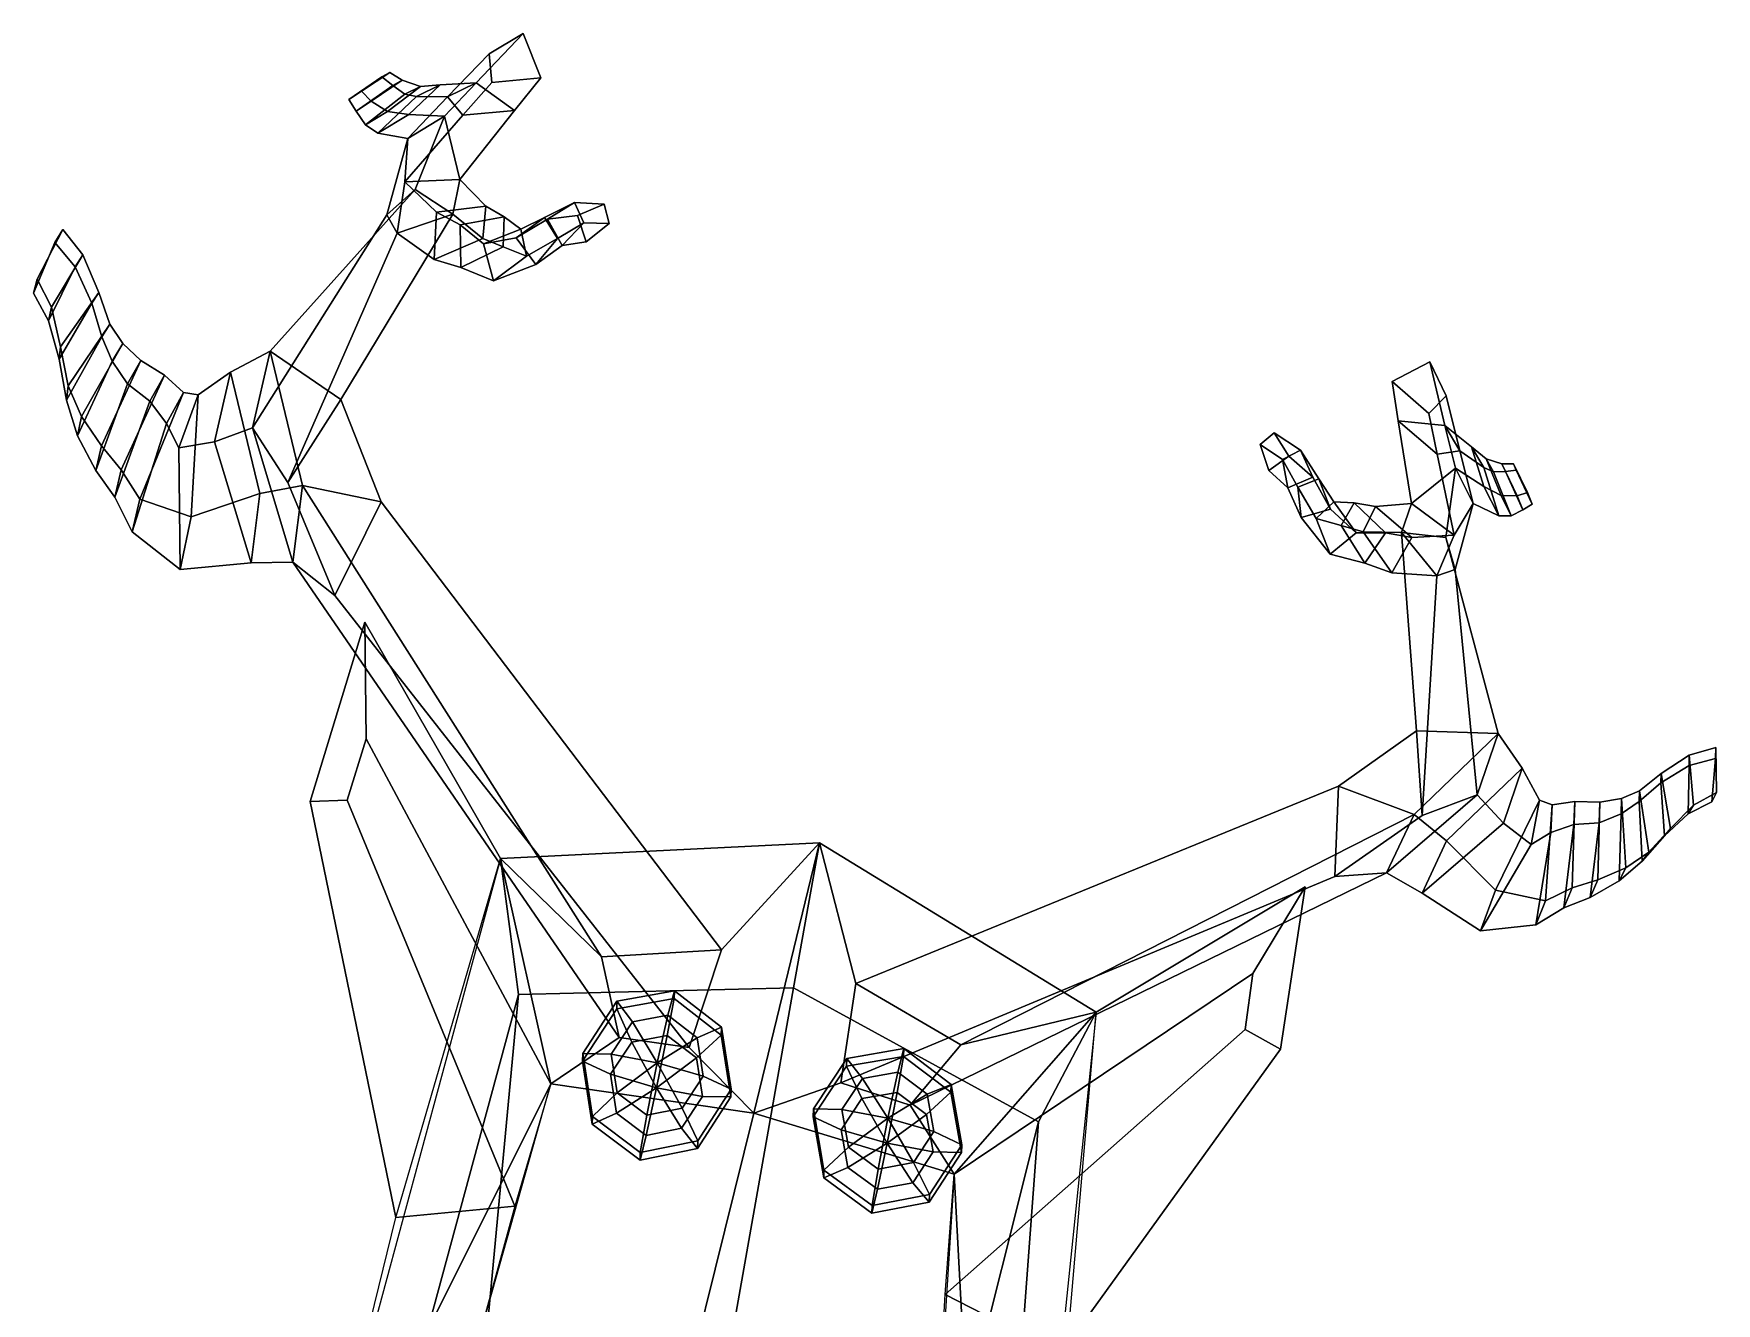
# Model space of a CAD drawing. Extents: x -82 to 105, y -151 to 333.
# Drawn here: x -53.5 to 104.8, y 214 to 333.3 of the extents above; entities that cross this region are included whole.
import ezdxf

# ---------------------------------------------------------------- set-up
doc = ezdxf.new("R2010")
doc.units = 0

msp = doc.modelspace()

# ---------------------------------------------------------------- linework, layer by layer
for points in [[(-11.863625, 328.702087, 212.317093), (-7.452981, 333.320953, 209.004349), (-10.64668, 331.426819, 207.807632), (-14.551257, 327.377747, 210.096954)], [(-11.863625, 328.702087, 212.317093), (-8.238549, 326.102539, 210.960876), (-5.765128, 329.178467, 209.008331), (-7.452981, 333.320953, 209.004349)], [(-7.452981, 333.320953, 209.004349), (-5.765128, 329.178467, 209.008331), (-10.394581, 328.734161, 207.365372), (-10.64668, 331.426819, 207.807632)], [(-14.551257, 327.377747, 210.096954), (-10.64668, 331.426819, 207.807632), (-10.394581, 328.734161, 207.365372), (-13.123075, 325.644257, 208.858734)], [(-23.822159, 327.120117, 198.11644), (-22.636507, 327.922699, 200.786758), (-19.981918, 329.670807, 201.018738), (-20.713533, 329.259277, 198.720352)], [(-19.70603, 328.449219, 202.305817), (-23.153568, 326.031189, 201.790497), (-23.822159, 327.120117, 198.11644), (-20.713533, 329.259277, 198.720352)], [(-21.733782, 326.961853, 204.700027), (-18.801304, 328.935242, 204.824844), (-19.981918, 329.670807, 201.018738), (-22.636507, 327.922699, 200.786758)], [(-18.801304, 328.935242, 204.824844), (-19.70603, 328.449219, 202.305817), (-20.713533, 329.259277, 198.720352), (-19.981918, 329.670807, 201.018738)], [(-8.238549, 326.102539, 210.960876), (-13.123075, 325.644257, 208.858734), (-10.394581, 328.734161, 207.365372), (-5.765128, 329.178467, 209.008331)], [(-23.153568, 326.031189, 201.790497), (-21.733782, 326.961853, 204.700027), (-22.636507, 327.922699, 200.786758), (-23.822159, 327.120117, 198.11644)], [(-18.5487, 327.648132, 205.982391), (-22.26376, 324.750122, 206.22818), (-23.153568, 326.031189, 201.790497), (-19.70603, 328.449219, 202.305817)], [(-17.454304, 327.429199, 207.651947), (-21.109678, 323.960938, 209.14624), (-22.26376, 324.750122, 206.22818), (-18.5487, 327.648132, 205.982391)], [(-20.183559, 326.00473, 209.089798), (-17.083698, 328.358307, 208.537491), (-18.801304, 328.935242, 204.824844), (-21.733782, 326.961853, 204.700027)], [(-18.18405, 325.713928, 211.557709), (-15.228827, 328.50769, 209.936172), (-17.083698, 328.358307, 208.537491), (-20.183559, 326.00473, 209.089798)], [(-17.083698, 328.358307, 208.537491), (-18.5487, 327.648132, 205.982391), (-19.70603, 328.449219, 202.305817), (-18.801304, 328.935242, 204.824844)], [(-15.228827, 328.50769, 209.936172), (-17.454304, 327.429199, 207.651947), (-18.5487, 327.648132, 205.982391), (-17.083698, 328.358307, 208.537491)], [(-14.8254, 325.563599, 214.543274), (-11.863625, 328.702087, 212.317093), (-15.228827, 328.50769, 209.936172), (-18.18405, 325.713928, 211.557709)], [(-11.863625, 328.702087, 212.317093), (-14.551257, 327.377747, 210.096954), (-17.454304, 327.429199, 207.651947), (-15.228827, 328.50769, 209.936172)], [(-13.396441, 319.598358, 215.043915), (-8.238549, 326.102539, 210.960876), (-11.863625, 328.702087, 212.317093), (-14.8254, 325.563599, 214.543274)], [(-22.26376, 324.750122, 206.22818), (-20.183559, 326.00473, 209.089798), (-21.733782, 326.961853, 204.700027), (-23.153568, 326.031189, 201.790497)], [(-21.109678, 323.960938, 209.14624), (-18.18405, 325.713928, 211.557709), (-20.183559, 326.00473, 209.089798), (-22.26376, 324.750122, 206.22818)], [(-14.551257, 327.377747, 210.096954), (-18.276892, 323.464996, 212.283264), (-21.109678, 323.960938, 209.14624), (-17.454304, 327.429199, 207.651947)], [(-18.566849, 319.389008, 211.844482), (-18.276892, 323.464996, 212.283264), (-14.551257, 327.377747, 210.096954), (-13.123075, 325.644257, 208.858734)], [(-13.396441, 319.598358, 215.043915), (-18.566849, 319.389008, 211.844482), (-13.123075, 325.644257, 208.858734), (-8.238549, 326.102539, 210.960876)], [(-18.276892, 323.464996, 212.283264), (-14.8254, 325.563599, 214.543274), (-18.18405, 325.713928, 211.557709), (-21.109678, 323.960938, 209.14624)], [(-17.59424, 318.670288, 218.062286), (-14.8254, 325.563599, 214.543274), (-18.276892, 323.464996, 212.283264), (-20.249884, 316.296112, 214.880936)], [(-17.59424, 318.670288, 218.062286), (-14.037048, 316.353546, 216.920898), (-13.396441, 319.598358, 215.043915), (-14.8254, 325.563599, 214.543274)], [(-20.249884, 316.296112, 214.880936), (-18.276892, 323.464996, 212.283264), (-18.566849, 319.389008, 211.844482), (-19.277805, 314.57608, 213.499313)], [(-32.902252, 296.252838, 222.894821), (-31.219948, 303.482849, 226.877411), (-17.59424, 318.670288, 218.062286), (-20.249884, 316.296112, 214.880936)], [(-31.219948, 303.482849, 226.877411), (-24.584002, 298.947418, 228.240234), (-14.037048, 316.353546, 216.920898), (-17.59424, 318.670288, 218.062286)], [(-19.277805, 314.57608, 213.499313), (-18.566849, 319.389008, 211.844482), (-15.572344, 316.526764, 210.469528), (-15.792578, 312.103302, 211.741684)], [(-18.566849, 319.389008, 211.844482), (-13.396441, 319.598358, 215.043915), (-10.93657, 317.101501, 213.372818), (-15.572344, 316.526764, 210.469528)], [(-13.396441, 319.598358, 215.043915), (-14.037048, 316.353546, 216.920898), (-11.232515, 314.056122, 214.912628), (-10.93657, 317.101501, 213.372818)], [(-15.792578, 312.103302, 211.741684), (-15.572344, 316.526764, 210.469528), (-13.355009, 315.350372, 209.556641), (-13.300362, 311.348114, 210.569473)], [(-15.572344, 316.526764, 210.469528), (-10.93657, 317.101501, 213.372818), (-9.213576, 316.089081, 212.193085), (-13.355009, 315.350372, 209.556641)], [(-10.93657, 317.101501, 213.372818), (-11.232515, 314.056122, 214.912628), (-9.307435, 313.296417, 213.486557), (-9.213576, 316.089081, 212.193085)], [(-8.081551, 314.117279, 207.223175), (-5.439104, 316.050903, 209.793686), (-2.618436, 317.440857, 208.164108), (-5.156202, 315.878143, 205.946014)], [(-5.439104, 316.050903, 209.793686), (-4.22015, 314.056641, 210.147583), (-1.719377, 315.529144, 208.584137), (-2.618436, 317.440857, 208.164108)], [(-5.156202, 315.878143, 205.946014), (-2.618436, 317.440857, 208.164108), (0.171083, 317.306915, 206.503143), (-2.323332, 316.224426, 204.637344)], [(-2.618436, 317.440857, 208.164108), (-1.719377, 315.529144, 208.584137), (0.654363, 315.473816, 207.055954), (0.171083, 317.306915, 206.503143)], [(-1.520358, 313.754242, 204.892731), (-2.323332, 316.224426, 204.637344), (0.171083, 317.306915, 206.503143), (0.654363, 315.473816, 207.055954)], [(-53.137539, 310.243622, 201.380951), (-50.719757, 314.902161, 201.639023), (-51.461853, 313.685791, 199.2267), (-53.465714, 308.939819, 198.684814)], [(-51.792381, 307.604736, 204.152161), (-48.826046, 312.539246, 204.794708), (-50.719757, 314.902161, 201.639023), (-53.137539, 310.243622, 201.380951)], [(-48.826046, 312.539246, 204.794708), (-49.558861, 311.390747, 202.028625), (-51.461853, 313.685791, 199.2267), (-50.719757, 314.902161, 201.639023)], [(-32.902252, 296.252838, 222.894821), (-20.249884, 316.296112, 214.880936), (-19.277805, 314.57608, 213.499313), (-29.556768, 291.118378, 222.304443)], [(-29.556768, 291.118378, 222.304443), (-19.277805, 314.57608, 213.499313), (-14.037048, 316.353546, 216.920898), (-24.584002, 298.947418, 228.240234)], [(-14.037048, 316.353546, 216.920898), (-19.277805, 314.57608, 213.499313), (-15.792578, 312.103302, 211.741684), (-11.232515, 314.056122, 214.912628)], [(-13.355009, 315.350372, 209.556641), (-9.213576, 316.089081, 212.193085), (-7.667756, 314.95874, 211.126587), (-11.173924, 313.557404, 208.607224)], [(-13.300362, 311.348114, 210.569473), (-13.355009, 315.350372, 209.556641), (-11.173924, 313.557404, 208.607224), (-10.240592, 310.077026, 209.050674)], [(-11.173924, 313.557404, 208.607224), (-7.667756, 314.95874, 211.126587), (-5.439104, 316.050903, 209.793686), (-8.081551, 314.117279, 207.223175)], [(-9.213576, 316.089081, 212.193085), (-9.307435, 313.296417, 213.486557), (-7.129375, 312.404999, 211.953735), (-7.667756, 314.95874, 211.126587)], [(-6.261803, 311.611176, 207.111252), (-8.081551, 314.117279, 207.223175), (-5.156202, 315.878143, 205.946014), (-3.776911, 313.406982, 205.974167)], [(-7.667756, 314.95874, 211.126587), (-7.129375, 312.404999, 211.953735), (-4.22015, 314.056641, 210.147583), (-5.439104, 316.050903, 209.793686)], [(-4.22015, 314.056641, 210.147583), (-6.261803, 311.611176, 207.111252), (-3.776911, 313.406982, 205.974167), (-1.719377, 315.529144, 208.584137)], [(-3.776911, 313.406982, 205.974167), (-5.156202, 315.878143, 205.946014), (-2.323332, 316.224426, 204.637344), (-1.520358, 313.754242, 204.892731)], [(-1.719377, 315.529144, 208.584137), (-3.776911, 313.406982, 205.974167), (-1.520358, 313.754242, 204.892731), (0.654363, 315.473816, 207.055954)], [(-49.558861, 311.390747, 202.028625), (-52.056324, 306.332855, 201.095093), (-53.465714, 308.939819, 198.684814), (-51.461853, 313.685791, 199.2267)], [(-11.232515, 314.056122, 214.912628), (-15.792578, 312.103302, 211.741684), (-13.300362, 311.348114, 210.569473), (-9.307435, 313.296417, 213.486557)], [(-9.307435, 313.296417, 213.486557), (-13.300362, 311.348114, 210.569473), (-10.240592, 310.077026, 209.050674), (-7.129375, 312.404999, 211.953735)], [(-10.240592, 310.077026, 209.050674), (-11.173924, 313.557404, 208.607224), (-8.081551, 314.117279, 207.223175), (-6.261803, 311.611176, 207.111252)], [(-7.129375, 312.404999, 211.953735), (-10.240592, 310.077026, 209.050674), (-6.261803, 311.611176, 207.111252), (-4.22015, 314.056641, 210.147583)], [(-50.938625, 303.895203, 207.357468), (-47.326584, 308.996948, 208.558914), (-48.826046, 312.539246, 204.794708), (-51.792381, 307.604736, 204.152161)], [(-47.326584, 308.996948, 208.558914), (-47.992455, 307.986176, 205.389923), (-49.558861, 311.390747, 202.028625), (-48.826046, 312.539246, 204.794708)], [(-52.056324, 306.332855, 201.095093), (-51.792381, 307.604736, 204.152161), (-53.137539, 310.243622, 201.380951), (-53.465714, 308.939819, 198.684814)], [(-47.992455, 307.986176, 205.389923), (-51.076122, 302.710663, 203.896988), (-52.056324, 306.332855, 201.095093), (-49.558861, 311.390747, 202.028625)], [(-50.209877, 300.228821, 210.453156), (-46.293556, 305.997711, 211.6745), (-47.326584, 308.996948, 208.558914), (-50.938625, 303.895203, 207.357468)], [(-46.293556, 305.997711, 211.6745), (-47.060883, 304.814056, 208.173721), (-47.992455, 307.986176, 205.389923), (-47.326584, 308.996948, 208.558914)], [(-51.076122, 302.710663, 203.896988), (-50.938625, 303.895203, 207.357468), (-51.792381, 307.604736, 204.152161), (-52.056324, 306.332855, 201.095093)], [(-47.060883, 304.814056, 208.173721), (-50.388264, 298.860687, 206.621658), (-51.076122, 302.710663, 203.896988), (-47.992455, 307.986176, 205.389923)], [(-48.966537, 297.333069, 213.351898), (-45.082108, 304.193848, 214.103775), (-46.293556, 305.997711, 211.6745), (-50.209877, 300.228821, 210.453156)], [(-45.082108, 304.193848, 214.103775), (-46.09296, 302.550507, 210.339142), (-47.060883, 304.814056, 208.173721), (-46.293556, 305.997711, 211.6745)], [(-50.388264, 298.860687, 206.621658), (-50.209877, 300.228821, 210.453156), (-50.938625, 303.895203, 207.357468), (-51.076122, 302.710663, 203.896988)], [(-46.09296, 302.550507, 210.339142), (-49.328033, 295.52829, 209.180649), (-50.388264, 298.860687, 206.621658), (-47.060883, 304.814056, 208.173721)], [(-47.079395, 294.577759, 216.579742), (-43.38868, 302.592743, 216.743881), (-45.082108, 304.193848, 214.103775), (-48.966537, 297.333069, 213.351898)], [(-43.38868, 302.592743, 216.743881), (-44.647564, 300.392548, 212.733536), (-46.09296, 302.550507, 210.339142), (-45.082108, 304.193848, 214.103775)], [(-44.647564, 300.392548, 212.733536), (-47.629314, 292.242706, 212.07193), (-49.328033, 295.52829, 209.180649), (-46.09296, 302.550507, 210.339142)], [(-45.235649, 292.334015, 219.436081), (-41.162117, 301.21817, 219.616196), (-43.38868, 302.592743, 216.743881), (-47.079395, 294.577759, 216.579742)], [(-41.162117, 301.21817, 219.616196), (-42.55233, 298.782135, 215.160934), (-44.647564, 300.392548, 212.733536), (-43.38868, 302.592743, 216.743881)], [(-31.219948, 303.482849, 226.877411), (-32.902252, 296.252838, 222.894821), (-36.459961, 294.94928, 221.589752), (-34.954636, 301.504608, 225.168686)], [(-28.200932, 290.835571, 232.063263), (-31.219948, 303.482849, 226.877411), (-34.954636, 301.504608, 225.168686), (-32.205921, 290.088104, 229.84169)], [(-28.200932, 290.835571, 232.063263), (-20.785856, 289.303314, 232.483978), (-24.584002, 298.947418, 228.240234), (-31.219948, 303.482849, 226.877411)], [(77.804581, 302.465057, 208.024231), (79.341232, 299.288361, 206.801041), (77.725563, 297.608459, 206.401825), (74.279121, 300.626801, 208.11525)], [(79.227066, 296.493469, 211.318924), (77.804581, 302.465057, 208.024231), (74.279121, 300.626801, 208.11525), (74.843788, 296.912903, 210.062378)], [(79.227066, 296.493469, 211.318924), (80.621841, 294.09198, 209.077271), (79.341232, 299.288361, 206.801041), (77.804581, 302.465057, 208.024231)], [(-43.477825, 289.557648, 222.616348), (-39.362667, 299.592957, 222.443253), (-41.162117, 301.21817, 219.616196), (-45.235649, 292.334015, 219.436081)], [(-39.362667, 299.592957, 222.443253), (-40.958858, 296.67807, 217.603699), (-42.55233, 298.782135, 215.160934), (-41.162117, 301.21817, 219.616196)], [(-34.954636, 301.504608, 225.168686), (-36.459961, 294.94928, 221.589752), (-39.827335, 294.395447, 219.865753), (-38.001507, 299.356567, 224.073395)], [(-32.205921, 290.088104, 229.84169), (-34.954636, 301.504608, 225.168686), (-38.001507, 299.356567, 224.073395), (-38.665176, 287.914642, 227.018051)], [(74.843788, 296.912903, 210.062378), (74.279121, 300.626801, 208.11525), (77.725563, 297.608459, 206.401825), (78.494583, 293.79364, 207.889191)], [(-49.328033, 295.52829, 209.180649), (-48.966537, 297.333069, 213.351898), (-50.209877, 300.228821, 210.453156), (-50.388264, 298.860687, 206.621658)], [(-42.55233, 298.782135, 215.160934), (-45.834717, 289.745148, 214.428406), (-47.629314, 292.242706, 212.07193), (-44.647564, 300.392548, 212.733536)], [(-38.665176, 287.914642, 227.018051), (-38.001507, 299.356567, 224.073395), (-39.362667, 299.592957, 222.443253), (-43.477825, 289.557648, 222.616348)], [(-38.001507, 299.356567, 224.073395), (-39.827335, 294.395447, 219.865753), (-40.958858, 296.67807, 217.603699), (-39.362667, 299.592957, 222.443253)], [(80.621841, 294.09198, 209.077271), (78.494583, 293.79364, 207.889191), (77.725563, 297.608459, 206.401825), (79.341232, 299.288361, 206.801041)], [(-40.958858, 296.67807, 217.603699), (-44.201653, 286.494232, 217.136917), (-45.834717, 289.745148, 214.428406), (-42.55233, 298.782135, 215.160934)], [(-20.785856, 289.303314, 232.483978), (-25.14016, 280.515167, 225.297058), (-29.556768, 291.118378, 222.304443), (-24.584002, 298.947418, 228.240234)], [(-47.629314, 292.242706, 212.07193), (-47.079395, 294.577759, 216.579742), (-48.966537, 297.333069, 213.351898), (-49.328033, 295.52829, 209.180649)], [(-39.827335, 294.395447, 219.865753), (-39.678249, 282.945618, 221.878738), (-44.201653, 286.494232, 217.136917), (-40.958858, 296.67807, 217.603699)], [(-32.902252, 296.252838, 222.894821), (-29.080572, 283.650116, 226.767426), (-33.00116, 283.575104, 225.079269), (-36.459961, 294.94928, 221.589752)], [(-29.080572, 283.650116, 226.767426), (-32.902252, 296.252838, 222.894821), (-29.556768, 291.118378, 222.304443), (-25.14016, 280.515167, 225.297058)], [(76.089462, 289.15979, 214.138397), (74.843788, 296.912903, 210.062378), (78.494583, 293.79364, 207.889191), (80.098984, 286.183868, 210.867691)], [(76.089462, 289.15979, 214.138397), (80.213623, 292.489349, 213.535355), (79.227066, 296.493469, 211.318924), (74.843788, 296.912903, 210.062378)], [(80.213623, 292.489349, 213.535355), (82.877388, 290.764862, 210.499741), (81.739273, 294.472015, 208.889542), (79.227066, 296.493469, 211.318924)], [(79.227066, 296.493469, 211.318924), (81.739273, 294.472015, 208.889542), (82.887505, 292.534607, 206.589401), (80.621841, 294.09198, 209.077271)], [(-45.834717, 289.745148, 214.428406), (-45.235649, 292.334015, 219.436081), (-47.079395, 294.577759, 216.579742), (-47.629314, 292.242706, 212.07193)], [(-36.459961, 294.94928, 221.589752), (-33.00116, 283.575104, 225.079269), (-39.678249, 282.945618, 221.878738), (-39.827335, 294.395447, 219.865753)], [(62.67786, 292.243286, 204.262848), (61.87149, 294.706787, 206.439896), (63.163307, 295.789795, 205.860199), (64.564522, 293.598541, 203.968185)], [(65.643112, 294.179871, 207.470825), (63.163307, 295.789795, 205.860199), (61.87149, 294.706787, 206.439896), (63.963337, 293.296478, 207.926147)], [(63.963337, 293.296478, 207.926147), (61.87149, 294.706787, 206.439896), (62.67786, 292.243286, 204.262848), (64.452934, 290.639099, 205.310364)], [(66.827072, 291.645111, 205.232925), (64.564522, 293.598541, 203.968185), (63.163307, 295.789795, 205.860199), (65.643112, 294.179871, 207.470825)], [(82.877388, 290.764862, 210.499741), (84.525024, 289.915985, 208.001205), (83.102806, 293.342896, 207.465591), (81.739273, 294.472015, 208.889542)], [(81.739273, 294.472015, 208.889542), (83.102806, 293.342896, 207.465591), (83.796814, 292.121094, 204.902634), (82.887505, 292.534607, 206.589401)], [(64.452934, 290.639099, 205.310364), (62.67786, 292.243286, 204.262848), (64.564522, 293.598541, 203.968185), (66.827072, 291.645111, 205.232925)], [(67.388687, 291.458679, 209.067688), (65.643112, 294.179871, 207.470825), (63.963337, 293.296478, 207.926147), (65.404617, 290.702667, 209.462982)], [(65.404617, 290.702667, 209.462982), (63.963337, 293.296478, 207.926147), (64.452934, 290.639099, 205.310364), (65.716141, 287.851471, 206.426376)], [(68.474915, 288.630554, 206.481918), (66.827072, 291.645111, 205.232925), (65.643112, 294.179871, 207.470825), (67.388687, 291.458679, 209.067688)], [(80.098984, 286.183868, 210.867691), (78.494583, 293.79364, 207.889191), (80.621841, 294.09198, 209.077271), (81.884293, 289.141113, 211.254135)], [(80.621841, 294.09198, 209.077271), (82.887505, 292.534607, 206.589401), (84.290276, 287.991852, 208.07251), (81.884293, 289.141113, 211.254135)], [(84.525024, 289.915985, 208.001205), (86.013565, 289.870911, 203.582611), (84.576508, 292.898682, 203.724731), (83.102806, 293.342896, 207.465591)], [(83.102806, 293.342896, 207.465591), (84.576508, 292.898682, 203.724731), (84.924583, 292.159149, 201.203827), (83.796814, 292.121094, 204.902634)], [(86.013565, 289.870911, 203.582611), (86.99649, 290.180389, 199.649658), (85.681892, 292.882507, 199.897125), (84.576508, 292.898682, 203.724731)], [(84.576508, 292.898682, 203.724731), (85.681892, 292.882507, 199.897125), (85.938805, 292.286835, 197.598251), (84.924583, 292.159149, 201.203827)], [(87.423157, 289.085205, 196.978806), (85.938805, 292.286835, 197.598251), (85.681892, 292.882507, 199.897125), (86.99649, 290.180389, 199.649658)], [(-44.201653, 286.494232, 217.136917), (-43.477825, 289.557648, 222.616348), (-45.235649, 292.334015, 219.436081), (-45.834717, 289.745148, 214.428406)], [(65.716141, 287.851471, 206.426376), (64.452934, 290.639099, 205.310364), (66.827072, 291.645111, 205.232925), (68.474915, 288.630554, 206.481918)], [(68.78511, 289.325836, 210.375519), (67.388687, 291.458679, 209.067688), (65.404617, 290.702667, 209.462982), (67.129463, 287.752106, 211.238846)], [(70.874619, 286.406647, 207.822586), (68.474915, 288.630554, 206.481918), (67.388687, 291.458679, 209.067688), (68.78511, 289.325836, 210.375519)], [(79.314606, 285.970276, 217.097687), (80.213623, 292.489349, 213.535355), (76.089462, 289.15979, 214.138397), (75.142593, 286.42984, 216.043381)], [(79.314606, 285.970276, 217.097687), (80.194588, 282.952057, 213.914078), (81.884293, 289.141113, 211.254135), (80.213623, 292.489349, 213.535355)], [(81.884293, 289.141113, 211.254135), (84.290276, 287.991852, 208.07251), (82.877388, 290.764862, 210.499741), (80.213623, 292.489349, 213.535355)], [(82.887505, 292.534607, 206.589401), (83.796814, 292.121094, 204.902634), (85.459473, 288.000336, 205.131531), (84.290276, 287.991852, 208.07251)], [(83.796814, 292.121094, 204.902634), (84.924583, 292.159149, 201.203827), (86.557167, 288.562683, 200.671127), (85.459473, 288.000336, 205.131531)], [(84.924583, 292.159149, 201.203827), (85.938805, 292.286835, 197.598251), (87.423157, 289.085205, 196.978806), (86.557167, 288.562683, 200.671127)], [(-39.678249, 282.945618, 221.878738), (-38.665176, 287.914642, 227.018051), (-43.477825, 289.557648, 222.616348), (-44.201653, 286.494232, 217.136917)], [(-33.00116, 283.575104, 225.079269), (-32.205921, 290.088104, 229.84169), (-38.665176, 287.914642, 227.018051), (-39.678249, 282.945618, 221.878738)], [(-29.080572, 283.650116, 226.767426), (-28.200932, 290.835571, 232.063263), (-32.205921, 290.088104, 229.84169), (-33.00116, 283.575104, 225.079269)], [(-0.065392, 246.551651, 243.693466), (-28.200932, 290.835571, 232.063263), (-29.080572, 283.650116, 226.767426), (1.581765, 238.96637, 235.448746)], [(-28.200932, 290.835571, 232.063263), (-0.065392, 246.551651, 243.693466), (11.208615, 247.20578, 244.137833), (-20.785856, 289.303314, 232.483978)], [(67.129463, 287.752106, 211.238846), (65.404617, 290.702667, 209.462982), (65.716141, 287.851471, 206.426376), (68.430794, 284.400208, 208.31929)], [(84.290276, 287.991852, 208.07251), (85.459473, 288.000336, 205.131531), (84.525024, 289.915985, 208.001205), (82.877388, 290.764862, 210.499741)], [(85.459473, 288.000336, 205.131531), (86.557167, 288.562683, 200.671127), (86.013565, 289.870911, 203.582611), (84.525024, 289.915985, 208.001205)], [(86.557167, 288.562683, 200.671127), (87.423157, 289.085205, 196.978806), (86.99649, 290.180389, 199.649658), (86.013565, 289.870911, 203.582611)], [(11.208615, 247.20578, 244.137833), (8.183631, 238.006836, 232.597824), (-25.14016, 280.515167, 225.297058), (-20.785856, 289.303314, 232.483978)], [(68.430794, 284.400208, 208.31929), (65.716141, 287.851471, 206.426376), (68.474915, 288.630554, 206.481918), (70.874619, 286.406647, 207.822586)], [(70.697853, 289.205048, 211.402542), (68.78511, 289.325836, 210.375519), (67.129463, 287.752106, 211.238846), (69.482651, 287.091705, 212.72522)], [(73.632988, 286.410461, 208.715576), (70.874619, 286.406647, 207.822586), (68.78511, 289.325836, 210.375519), (70.697853, 289.205048, 211.402542)], [(72.705948, 288.886322, 212.540787), (70.697853, 289.205048, 211.402542), (69.482651, 287.091705, 212.72522), (71.55217, 286.481018, 214.110184)], [(76.117645, 285.945038, 209.578369), (73.632988, 286.410461, 208.715576), (70.697853, 289.205048, 211.402542), (72.705948, 288.886322, 212.540787)], [(76.089462, 289.15979, 214.138397), (72.705948, 288.886322, 212.540787), (71.55217, 286.481018, 214.110184), (75.142593, 286.42984, 216.043381)], [(80.098984, 286.183868, 210.867691), (76.117645, 285.945038, 209.578369), (72.705948, 288.886322, 212.540787), (76.089462, 289.15979, 214.138397)], [(80.194588, 282.952057, 213.914078), (78.468773, 282.355988, 212.571945), (80.098984, 286.183868, 210.867691), (81.884293, 289.141113, 211.254135)], [(69.482651, 287.091705, 212.72522), (67.129463, 287.752106, 211.238846), (68.430794, 284.400208, 208.31929), (71.711296, 283.538666, 209.775436)], [(71.711296, 283.538666, 209.775436), (68.430794, 284.400208, 208.31929), (70.874619, 286.406647, 207.822586), (73.632988, 286.410461, 208.715576)], [(71.55217, 286.481018, 214.110184), (69.482651, 287.091705, 212.72522), (71.711296, 283.538666, 209.775436), (74.243645, 282.633881, 210.89975)], [(75.142593, 286.42984, 216.043381), (71.55217, 286.481018, 214.110184), (74.243645, 282.633881, 210.89975), (78.468773, 282.355988, 212.571945)], [(74.243645, 282.633881, 210.89975), (71.711296, 283.538666, 209.775436), (73.632988, 286.410461, 208.715576), (76.117645, 285.945038, 209.578369)], [(84.248268, 267.534973, 225.902832), (79.314606, 285.970276, 217.097687), (75.142593, 286.42984, 216.043381), (76.575127, 267.779083, 227.404312)], [(77.105438, 259.81424, 221.506317), (76.575127, 267.779083, 227.404312), (75.142593, 286.42984, 216.043381), (78.468773, 282.355988, 212.571945)], [(78.468773, 282.355988, 212.571945), (74.243645, 282.633881, 210.89975), (76.117645, 285.945038, 209.578369), (80.098984, 286.183868, 210.867691)], [(82.277893, 261.759552, 221.996735), (80.194588, 282.952057, 213.914078), (79.314606, 285.970276, 217.097687), (84.248268, 267.534973, 225.902832)], [(1.581765, 238.96637, 235.448746), (-29.080572, 283.650116, 226.767426), (-25.14016, 280.515167, 225.297058), (8.183631, 238.006836, 232.597824)], [(82.277893, 261.759552, 221.996735), (77.105438, 259.81424, 221.506317), (78.468773, 282.355988, 212.571945), (80.194588, 282.952057, 213.914078)], [(-22.326668, 278.01181, 239.336792), (-22.213551, 267.046417, 232.976898), (-23.99869, 261.27594, 232.204117), (-27.469122, 261.135437, 237.047119)], [(-27.469122, 261.135437, 237.047119), (-19.395216, 222.033401, 249.737961), (-9.57476, 255.774261, 254.189148), (-22.326668, 278.01181, 239.336792)], [(-22.213551, 267.046417, 232.976898), (-22.326668, 278.01181, 239.336792), (-9.57476, 255.774261, 254.189148), (-4.831203, 234.591904, 232.365738)], [(69.232651, 262.576782, 231.794327), (76.575127, 267.779083, 227.404312), (77.105438, 259.81424, 221.506317), (68.88327, 254.103592, 224.653595)], [(76.330757, 259.910706, 231.268234), (84.248268, 267.534973, 225.902832), (76.575127, 267.779083, 227.404312), (69.232651, 262.576782, 231.794327)], [(76.330757, 259.910706, 231.268234), (79.383888, 257.435883, 229.011795), (86.488152, 264.281738, 224.175812), (84.248268, 267.534973, 225.902832)], [(84.248268, 267.534973, 225.902832), (86.488152, 264.281738, 224.175812), (84.7407, 259.091919, 220.667892), (82.277893, 261.759552, 221.996735)], [(-23.99869, 261.27594, 232.204117), (-22.213551, 267.046417, 232.976898), (-4.831203, 234.591904, 232.365738), (-8.218369, 223.118561, 230.886658)], [(102.213623, 265.509766, 203.519501), (104.715485, 266.23291, 200.3116), (104.687988, 265.186096, 197.915024), (102.19075, 264.520172, 200.768372)], [(102.598, 260.795959, 202.917709), (104.755394, 261.985992, 200.097565), (104.715485, 266.23291, 200.3116), (102.213623, 265.509766, 203.519501)], [(104.755394, 261.985992, 200.097565), (104.33432, 261.106201, 197.423569), (104.687988, 265.186096, 197.915024), (104.715485, 266.23291, 200.3116)], [(79.383888, 257.435883, 229.011795), (83.982925, 252.801437, 226.145569), (88.12355, 261.275024, 223.073395), (86.488152, 264.281738, 224.175812)], [(86.488152, 264.281738, 224.175812), (88.12355, 261.275024, 223.073395), (87.353882, 257.092987, 218.915329), (84.7407, 259.091919, 220.667892)], [(99.568161, 263.760437, 207.346375), (102.213623, 265.509766, 203.519501), (102.19075, 264.520172, 200.768372), (99.531578, 262.906158, 204.191269)], [(99.531578, 262.906158, 204.191269), (102.19075, 264.520172, 200.768372), (102.119339, 259.977417, 199.883163), (99.871658, 257.922943, 202.74205)], [(100.437614, 258.611969, 206.17981), (102.598, 260.795959, 202.917709), (102.213623, 265.509766, 203.519501), (99.568161, 263.760437, 207.346375)], [(102.19075, 264.520172, 200.768372), (104.687988, 265.186096, 197.915024), (104.33432, 261.106201, 197.423569), (102.119339, 259.977417, 199.883163)], [(97.534332, 262.140594, 210.510941), (99.568161, 263.760437, 207.346375), (99.531578, 262.906158, 204.191269), (97.498871, 261.128082, 207.025497)], [(97.498871, 261.128082, 207.025497), (99.531578, 262.906158, 204.191269), (99.871658, 257.922943, 202.74205), (97.791748, 255.548508, 205.522049)], [(98.410812, 256.374329, 209.328766), (100.437614, 258.611969, 206.17981), (99.568161, 263.760437, 207.346375), (97.534332, 262.140594, 210.510941)], [(-27.469122, 261.135437, 237.047119), (-23.99869, 261.27594, 232.204117), (-8.218369, 223.118561, 230.886658), (-19.395216, 222.033401, 249.737961)], [(23.832527, 244.041229, 244.069275), (69.232651, 262.576782, 231.794327), (68.88327, 254.103592, 224.653595), (22.427572, 234.685211, 232.531021)], [(23.832527, 244.041229, 244.069275), (33.722713, 238.258926, 243.51767), (76.330757, 259.910706, 231.268234), (69.232651, 262.576782, 231.794327)], [(73.747894, 254.436783, 226.047318), (68.88327, 254.103592, 224.653595), (77.105438, 259.81424, 221.506317), (82.277893, 261.759552, 221.996735)], [(82.277893, 261.759552, 221.996735), (84.7407, 259.091919, 220.667892), (77.083359, 252.526489, 224.319656), (73.747894, 254.436783, 226.047318)], [(83.982925, 252.801437, 226.145569), (88.6754, 251.802338, 221.680267), (89.319839, 260.817474, 221.427185), (88.12355, 261.275024, 223.073395)], [(88.12355, 261.275024, 223.073395), (89.319839, 260.817474, 221.427185), (89.194817, 258.214935, 216.616013), (87.353882, 257.092987, 218.915329)], [(88.6754, 251.802338, 221.680267), (91.209953, 253.017624, 218.452606), (91.435226, 261.145966, 218.562927), (89.319839, 260.817474, 221.427185)], [(89.319839, 260.817474, 221.427185), (91.435226, 261.145966, 218.562927), (91.354836, 258.977875, 214.132584), (89.194817, 258.214935, 216.616013)], [(91.209953, 253.017624, 218.452606), (93.616722, 253.79158, 215.553101), (93.809677, 261.083557, 215.651566), (91.435226, 261.145966, 218.562927)], [(91.435226, 261.145966, 218.562927), (93.809677, 261.083557, 215.651566), (93.741882, 259.140594, 211.664658), (91.354836, 258.977875, 214.132584)], [(93.616722, 253.79158, 215.553101), (96.256592, 254.895065, 212.27475), (95.831467, 261.430084, 212.974854), (93.809677, 261.083557, 215.651566)], [(93.809677, 261.083557, 215.651566), (95.831467, 261.430084, 212.974854), (95.798531, 259.990295, 209.229172), (93.741882, 259.140594, 211.664658)], [(95.798531, 259.990295, 209.229172), (97.498871, 261.128082, 207.025497), (97.791748, 255.548508, 205.522049), (95.604767, 253.687073, 208.131958)], [(95.831467, 261.430084, 212.974854), (97.534332, 262.140594, 210.510941), (97.498871, 261.128082, 207.025497), (95.798531, 259.990295, 209.229172)], [(96.256592, 254.895065, 212.27475), (98.410812, 256.374329, 209.328766), (97.534332, 262.140594, 210.510941), (95.831467, 261.430084, 212.974854)], [(102.119339, 259.977417, 199.883163), (104.33432, 261.106201, 197.423569), (104.755394, 261.985992, 200.097565), (102.598, 260.795959, 202.917709)], [(33.722713, 238.258926, 243.51767), (28.948624, 232.590607, 235.320618), (73.747894, 254.436783, 226.047318), (76.330757, 259.910706, 231.268234)], [(73.747894, 254.436783, 226.047318), (77.083359, 252.526489, 224.319656), (79.383888, 257.435883, 229.011795), (76.330757, 259.910706, 231.268234)], [(93.741882, 259.140594, 211.664658), (95.798531, 259.990295, 209.229172), (95.604767, 253.687073, 208.131958), (92.899498, 252.125839, 211.07811)], [(99.871658, 257.922943, 202.74205), (102.119339, 259.977417, 199.883163), (102.598, 260.795959, 202.917709), (100.437614, 258.611969, 206.17981)], [(84.7407, 259.091919, 220.667892), (87.353882, 257.092987, 218.915329), (82.565506, 248.982498, 221.060669), (77.083359, 252.526489, 224.319656)], [(87.353882, 257.092987, 218.915329), (89.194817, 258.214935, 216.616013), (87.775726, 249.544418, 216.239822), (82.565506, 248.982498, 221.060669)], [(89.194817, 258.214935, 216.616013), (91.354836, 258.977875, 214.132584), (90.409966, 251.155014, 213.480133), (87.775726, 249.544418, 216.239822)], [(91.354836, 258.977875, 214.132584), (93.741882, 259.140594, 211.664658), (92.899498, 252.125839, 211.07811), (90.409966, 251.155014, 213.480133)], [(97.791748, 255.548508, 205.522049), (99.871658, 257.922943, 202.74205), (100.437614, 258.611969, 206.17981), (98.410812, 256.374329, 209.328766)], [(-0.065392, 246.551651, 243.693466), (-9.57476, 255.774261, 254.189148), (20.427233, 257.269501, 255.393311), (11.208615, 247.20578, 244.137833)], [(-9.57476, 255.774261, 254.189148), (-7.876969, 242.999847, 276.062592), (17.995401, 243.62764, 276.853577), (20.427233, 257.269501, 255.393311)], [(8.183631, 238.006836, 232.597824), (11.208615, 247.20578, 244.137833), (20.427233, 257.269501, 255.393311), (14.236429, 231.854004, 224.863739)], [(22.427572, 234.685211, 232.531021), (14.236429, 231.854004, 224.863739), (20.427233, 257.269501, 255.393311), (23.832527, 244.041229, 244.069275)], [(46.432404, 241.335403, 253.867172), (20.427233, 257.269501, 255.393311), (17.995401, 243.62764, 276.853577), (41.024448, 231.033722, 275.809723)], [(33.722713, 238.258926, 243.51767), (23.832527, 244.041229, 244.069275), (20.427233, 257.269501, 255.393311), (46.432404, 241.335403, 253.867172)], [(77.083359, 252.526489, 224.319656), (82.565506, 248.982498, 221.060669), (83.982925, 252.801437, 226.145569), (79.383888, 257.435883, 229.011795)], [(95.604767, 253.687073, 208.131958), (97.791748, 255.548508, 205.522049), (98.410812, 256.374329, 209.328766), (96.256592, 254.895065, 212.27475)], [(-9.57476, 255.774261, 254.189148), (-26.220243, 194.297363, 246.265823), (-22.193516, 190.131882, 269.127533), (-7.876969, 242.999847, 276.062592)], [(1.581765, 238.96637, 235.448746), (-4.831203, 234.591904, 232.365738), (-9.57476, 255.774261, 254.189148), (-0.065392, 246.551651, 243.693466)], [(92.899498, 252.125839, 211.07811), (95.604767, 253.687073, 208.131958), (96.256592, 254.895065, 212.27475), (93.616722, 253.79158, 215.553101)], [(28.948624, 232.590607, 235.320618), (22.427572, 234.685211, 232.531021), (68.88327, 254.103592, 224.653595), (73.747894, 254.436783, 226.047318)], [(90.409966, 251.155014, 213.480133), (92.899498, 252.125839, 211.07811), (93.616722, 253.79158, 215.553101), (91.209953, 253.017624, 218.452606)], [(61.169132, 244.987915, 232.471786), (33.09565, 226.106873, 232.202164), (46.432404, 241.335403, 253.867172), (66.095879, 253.111542, 238.728577)], [(63.772182, 237.861252, 236.533813), (66.095879, 253.111542, 238.728577), (46.432404, 241.335403, 253.867172), (43.114731, 209.226929, 249.512283)], [(66.095879, 253.111542, 238.728577), (63.772182, 237.861252, 236.533813), (60.461662, 239.697754, 231.727448), (61.169132, 244.987915, 232.471786)], [(82.565506, 248.982498, 221.060669), (87.775726, 249.544418, 216.239822), (88.6754, 251.802338, 221.680267), (83.982925, 252.801437, 226.145569)], [(87.775726, 249.544418, 216.239822), (90.409966, 251.155014, 213.480133), (91.209953, 253.017624, 218.452606), (88.6754, 251.802338, 221.680267)], [(60.461662, 239.697754, 231.727448), (32.248993, 214.795761, 230.739395), (33.09565, 226.106873, 232.202164), (61.169132, 244.987915, 232.471786)], [(-20.056376, 176.479263, 299.973267), (-10.730676, 212.580627, 300.606384), (-7.876969, 242.999847, 276.062592), (-22.193516, 190.131882, 269.127533)], [(17.995401, 243.62764, 276.853577), (-7.876969, 242.999847, 276.062592), (-10.730676, 212.580627, 300.606384), (12.601168, 213.143799, 301.356812)], [(-1.860595, 236.730667, 288.456543), (1.358552, 241.640778, 289.181763), (1.382761, 242.369049, 284.411682), (-1.83796, 237.4561, 283.686279)], [(-1.83796, 237.4561, 283.686279), (1.382761, 242.369049, 284.411682), (2.828934, 240.433624, 280.261353), (0.846757, 237.401947, 279.813721)], [(1.358552, 241.640778, 289.181763), (6.762609, 242.631699, 289.460266), (6.787483, 243.36116, 284.690186), (1.382761, 242.369049, 284.411682)], [(2.767142, 238.5298, 292.749878), (6.107384, 239.153198, 292.921997), (6.762609, 242.631699, 289.460266), (1.358552, 241.640778, 289.181763)], [(2.828934, 240.433624, 280.261353), (1.382761, 242.369049, 284.411682), (6.787483, 243.36116, 284.690186), (6.170238, 241.05896, 280.433533)], [(8.852924, 237.03421, 292.71817), (11.189751, 239.192383, 289.129089), (6.762609, 242.631699, 289.460266), (6.107384, 239.153198, 292.921997)], [(8.914718, 238.938065, 280.229584), (6.170238, 241.05896, 280.433533), (6.787483, 243.36116, 284.690186), (11.21396, 239.920685, 284.358978)], [(11.189751, 239.192383, 289.129089), (11.21396, 239.920685, 284.358978), (6.787483, 243.36116, 284.690186), (6.762609, 242.631699, 289.460266)], [(17.995401, 243.62764, 276.853577), (12.601168, 213.143799, 301.356812), (34.084908, 203.401291, 300.444672), (41.024448, 231.033722, 275.809723)], [(0.787493, 235.502716, 292.30249), (2.767142, 238.5298, 292.749878), (1.358552, 241.640778, 289.181763), (-1.860595, 236.730667, 288.456543)], [(5.168085, 236.588806, 278.318054), (2.828934, 240.433624, 280.261353), (6.170238, 241.05896, 280.433533)], [(5.168085, 236.588806, 278.318054), (6.170238, 241.05896, 280.433533), (8.914718, 238.938065, 280.229584)], [(28.948624, 232.590607, 235.320618), (33.722713, 238.258926, 243.51767), (46.432404, 241.335403, 253.867172), (33.09565, 226.106873, 232.202164)], [(46.432404, 241.335403, 253.867172), (41.024448, 231.033722, 275.809723), (37.253765, 180.453354, 268.992462), (41.422512, 183.269684, 246.111679)], [(1.581765, 238.96637, 235.448746), (8.183631, 238.006836, 232.597824), (14.236429, 231.854004, 224.863739), (-4.831203, 234.591904, 232.365738)], [(0.846757, 237.401947, 279.813721), (2.828934, 240.433624, 280.261353), (5.168085, 236.588806, 278.318054)], [(5.09483, 234.241226, 293.755066), (6.107384, 239.153198, 292.921997), (2.767142, 238.5298, 292.749878)], [(5.09483, 234.241226, 293.755066), (8.852924, 237.03421, 292.71817), (6.107384, 239.153198, 292.921997)], [(9.475421, 235.327347, 279.77066), (5.168085, 236.588806, 278.318054), (8.914718, 238.938065, 280.229584)], [(9.416158, 233.428146, 292.259399), (12.100876, 233.373932, 288.386841), (11.189751, 239.192383, 289.129089), (8.852924, 237.03421, 292.71817)], [(12.123512, 234.099365, 283.616638), (9.475421, 235.327347, 279.77066), (8.914718, 238.938065, 280.229584), (11.21396, 239.920685, 284.358978)], [(12.100876, 233.373932, 288.386841), (12.123512, 234.099365, 283.616638), (11.21396, 239.920685, 284.358978), (11.189751, 239.192383, 289.129089)], [(63.772182, 237.861252, 236.533813), (43.114731, 209.226929, 249.512283), (32.248993, 214.795761, 230.739395), (60.461662, 239.697754, 231.727448)], [(-0.95389, 230.81424, 287.713928), (-1.860595, 236.730667, 288.456543), (-1.83796, 237.4561, 283.686279), (-0.932777, 231.536774, 282.943573)], [(-0.932777, 231.536774, 282.943573), (-1.83796, 237.4561, 283.686279), (0.846757, 237.401947, 279.813721), (1.405804, 233.753723, 279.354675)], [(5.09483, 234.241226, 293.755066), (2.767142, 238.5298, 292.749878), (0.787493, 235.502716, 292.30249)], [(1.405804, 233.753723, 279.354675), (0.846757, 237.401947, 279.813721), (5.168085, 236.588806, 278.318054)], [(22.958576, 236.261444, 289.06601), (28.324451, 237.184814, 289.341309), (28.349327, 237.914307, 284.571259), (22.982784, 236.989746, 284.295929)], [(24.463747, 235.116882, 280.148499), (22.982784, 236.989746, 284.295929), (28.349327, 237.914307, 284.571259), (27.781784, 235.700272, 280.318756)], [(30.549532, 233.621323, 280.11673), (27.781784, 235.700272, 280.318756), (28.349327, 237.914307, 284.571259), (32.81398, 234.541351, 284.243256)], [(32.789776, 233.81308, 289.013306), (32.81398, 234.541351, 284.243256), (28.349327, 237.914307, 284.571259), (28.324451, 237.184814, 289.341309)], [(-0.95389, 230.81424, 287.713928), (1.349021, 231.859192, 291.843628), (0.787493, 235.502716, 292.30249), (-1.860595, 236.730667, 288.456543)], [(4.179504, 231.652817, 279.153107), (1.405804, 233.753723, 279.354675), (5.168085, 236.588806, 278.318054)], [(4.179504, 231.652817, 279.153107), (5.168085, 236.588806, 278.318054), (7.522467, 232.315598, 279.32547)], [(5.09483, 234.241226, 293.755066), (9.416158, 233.428146, 292.259399), (8.852924, 237.03421, 292.71817)], [(7.522467, 232.315598, 279.32547), (5.168085, 236.588806, 278.318054), (9.475421, 235.327347, 279.77066)], [(19.829641, 231.515732, 288.348297), (22.958576, 236.261444, 289.06601), (22.982784, 236.989746, 284.295929), (19.85228, 232.241135, 283.578033)], [(22.477734, 230.28772, 292.194244), (24.401957, 233.213028, 292.637054), (22.958576, 236.261444, 289.06601), (19.829641, 231.515732, 288.348297)], [(19.85228, 232.241135, 283.578033), (22.982784, 236.989746, 284.295929), (24.463747, 235.116882, 280.148499), (22.536997, 232.186935, 279.705475)], [(24.401957, 233.213028, 292.637054), (27.718931, 233.794479, 292.80722), (28.324451, 237.184814, 289.341309), (22.958576, 236.261444, 289.06601)], [(30.48774, 231.717468, 292.605316), (32.789776, 233.81308, 289.013306), (28.324451, 237.184814, 289.341309), (27.718931, 233.794479, 292.80722)], [(-26.180656, 191.886871, 184.227722), (-30.765593, 165.089188, 191.430191), (-13.101761, 205.277405, 228.644669), (-4.831203, 234.591904, 232.365738)], [(-26.180656, 191.886871, 184.227722), (-4.831203, 234.591904, 232.365738), (14.236429, 231.854004, 224.863739), (5.137654, 195.047531, 182.262573)], [(1.349021, 231.859192, 291.843628), (5.09483, 234.241226, 293.755066), (0.787493, 235.502716, 292.30249)], [(4.123732, 229.760223, 291.642181), (5.09483, 234.241226, 293.755066), (1.349021, 231.859192, 291.843628)], [(4.123732, 229.760223, 291.642181), (7.465683, 230.421066, 291.814423), (5.09483, 234.241226, 293.755066)], [(7.465683, 230.421066, 291.814423), (9.416158, 233.428146, 292.259399), (5.09483, 234.241226, 293.755066)], [(8.979261, 229.23877, 282.897644), (7.522467, 232.315598, 279.32547), (9.475421, 235.327347, 279.77066), (12.123512, 234.099365, 283.616638)], [(28.948624, 232.590607, 235.320618), (33.09565, 226.106873, 232.202164), (14.236429, 231.854004, 224.863739), (22.427572, 234.685211, 232.531021)], [(22.536997, 232.186935, 279.705475), (24.463747, 235.116882, 280.148499), (26.858324, 231.37381, 278.209839)], [(26.858324, 231.37381, 278.209839), (24.463747, 235.116882, 280.148499), (27.781784, 235.700272, 280.318756)], [(26.858324, 231.37381, 278.209839), (27.781784, 235.700272, 280.318756), (30.549532, 233.621323, 280.11673)], [(33.813747, 228.884369, 283.508362), (31.165659, 230.112381, 279.662445), (30.549532, 233.621323, 280.11673), (32.81398, 234.541351, 284.243256)], [(33.791115, 228.158966, 288.278625), (33.813747, 228.884369, 283.508362), (32.81398, 234.541351, 284.243256), (32.789776, 233.81308, 289.013306)], [(3.570165, 228.148666, 282.618713), (-0.932777, 231.536774, 282.943573), (1.405804, 233.753723, 279.354675), (4.179504, 231.652817, 279.153107)], [(8.958147, 228.516235, 287.667969), (12.100876, 233.373932, 288.386841), (9.416158, 233.428146, 292.259399), (7.465683, 230.421066, 291.814423)], [(8.958147, 228.516235, 287.667969), (8.979261, 229.23877, 282.897644), (12.123512, 234.099365, 283.616638), (12.100876, 233.373932, 288.386841)], [(26.78507, 229.026291, 293.64682), (24.401957, 233.213028, 292.637054), (22.477734, 230.28772, 292.194244)], [(26.78507, 229.026291, 293.64682), (27.718931, 233.794479, 292.80722), (24.401957, 233.213028, 292.637054)], [(26.78507, 229.026291, 293.64682), (30.48774, 231.717468, 292.605316), (27.718931, 233.794479, 292.80722)], [(31.165659, 230.112381, 279.662445), (26.858324, 231.37381, 278.209839), (30.549532, 233.621323, 280.11673)], [(31.106396, 228.21315, 292.151184), (33.791115, 228.158966, 288.278625), (32.789776, 233.81308, 289.013306), (30.48774, 231.717468, 292.605316)], [(3.54967, 227.427322, 287.38913), (4.123732, 229.760223, 291.642181), (1.349021, 231.859192, 291.843628), (-0.95389, 230.81424, 287.713928)], [(3.54967, 227.427322, 287.38913), (-0.95389, 230.81424, 287.713928), (-0.932777, 231.536774, 282.943573), (3.570165, 228.148666, 282.618713)], [(3.570165, 228.148666, 282.618713), (4.179504, 231.652817, 279.153107), (7.522467, 232.315598, 279.32547), (8.979261, 229.23877, 282.897644)], [(35.303139, 184.214905, 184.145828), (5.137654, 195.047531, 182.262573), (14.236429, 231.854004, 224.863739), (33.09565, 226.106873, 232.202164)], [(20.823746, 225.765366, 287.612976), (19.829641, 231.515732, 288.348297), (19.85228, 232.241135, 283.578033), (20.84486, 226.4879, 282.84259)], [(20.823746, 225.765366, 287.612976), (23.093609, 226.746704, 291.739899), (22.477734, 230.28772, 292.194244), (19.829641, 231.515732, 288.348297)], [(20.84486, 226.4879, 282.84259), (19.85228, 232.241135, 283.578033), (22.536997, 232.186935, 279.705475), (23.150394, 228.64119, 279.250946)], [(23.150394, 228.64119, 279.250946), (22.536997, 232.186935, 279.705475), (26.858324, 231.37381, 278.209839)], [(25.946291, 226.582947, 279.051239), (23.150394, 228.64119, 279.250946), (26.858324, 231.37381, 278.209839)], [(25.946291, 226.582947, 279.051239), (26.858324, 231.37381, 278.209839), (29.267057, 227.203064, 279.221771)], [(26.78507, 229.026291, 293.64682), (31.106396, 228.21315, 292.151184), (30.48774, 231.717468, 292.605316)], [(29.267057, 227.203064, 279.221771), (26.858324, 231.37381, 278.209839), (31.165659, 230.112381, 279.662445)], [(32.802826, 168.536713, 299.871002), (37.253765, 180.453354, 268.992462), (41.024448, 231.033722, 275.809723), (34.084908, 203.401291, 300.444672)], [(3.54967, 227.427322, 287.38913), (8.958147, 228.516235, 287.667969), (7.465683, 230.421066, 291.814423), (4.123732, 229.760223, 291.642181)], [(23.093609, 226.746704, 291.739899), (26.78507, 229.026291, 293.64682), (22.477734, 230.28772, 292.194244)], [(30.756899, 224.189896, 282.796661), (29.267057, 227.203064, 279.221771), (31.165659, 230.112381, 279.662445), (33.813747, 228.884369, 283.508362)], [(3.54967, 227.427322, 287.38913), (3.570165, 228.148666, 282.618713), (8.979261, 229.23877, 282.897644), (8.958147, 228.516235, 287.667969)], [(25.383175, 223.169098, 282.520721), (20.84486, 226.4879, 282.84259), (23.150394, 228.64119, 279.250946), (25.946291, 226.582947, 279.051239)], [(25.89052, 224.690353, 291.540314), (26.78507, 229.026291, 293.64682), (23.093609, 226.746704, 291.739899)], [(25.89052, 224.690353, 291.540314), (29.21027, 225.308578, 291.710724), (26.78507, 229.026291, 293.64682)], [(29.21027, 225.308578, 291.710724), (31.106396, 228.21315, 292.151184), (26.78507, 229.026291, 293.64682)], [(30.735785, 223.467392, 287.567047), (33.791115, 228.158966, 288.278625), (31.106396, 228.21315, 292.151184), (29.21027, 225.308578, 291.710724)], [(30.735785, 223.467392, 287.567047), (30.756899, 224.189896, 282.796661), (33.813747, 228.884369, 283.508362), (33.791115, 228.158966, 288.278625)], [(25.36268, 222.447754, 287.291107), (25.89052, 224.690353, 291.540314), (23.093609, 226.746704, 291.739899), (20.823746, 225.765366, 287.612976)], [(25.36268, 222.447754, 287.291107), (20.823746, 225.765366, 287.612976), (20.84486, 226.4879, 282.84259), (25.383175, 223.169098, 282.520721)], [(25.383175, 223.169098, 282.520721), (25.946291, 226.582947, 279.051239), (29.267057, 227.203064, 279.221771), (30.756899, 224.189896, 282.796661)], [(25.36268, 222.447754, 287.291107), (30.735785, 223.467392, 287.567047), (29.21027, 225.308578, 291.710724), (25.89052, 224.690353, 291.540314)], [(35.303139, 184.214905, 184.145828), (33.09565, 226.106873, 232.202164), (31.277206, 197.372314, 228.523804), (36.188477, 158.647522, 191.377258)], [(-19.395216, 222.033401, 249.737961), (-8.218369, 223.118561, 230.886658), (-13.101761, 205.277405, 228.644669), (-26.220243, 194.297363, 246.265823)], [(25.36268, 222.447754, 287.291107), (25.383175, 223.169098, 282.520721), (30.756899, 224.189896, 282.796661), (30.735785, 223.467392, 287.567047)], [(43.114731, 209.226929, 249.512283), (41.422512, 183.269684, 246.111679), (31.277206, 197.372314, 228.523804), (32.248993, 214.795761, 230.739395)]]:
    msp.add_3dface(points)

doc.saveas('drawing.dxf')
